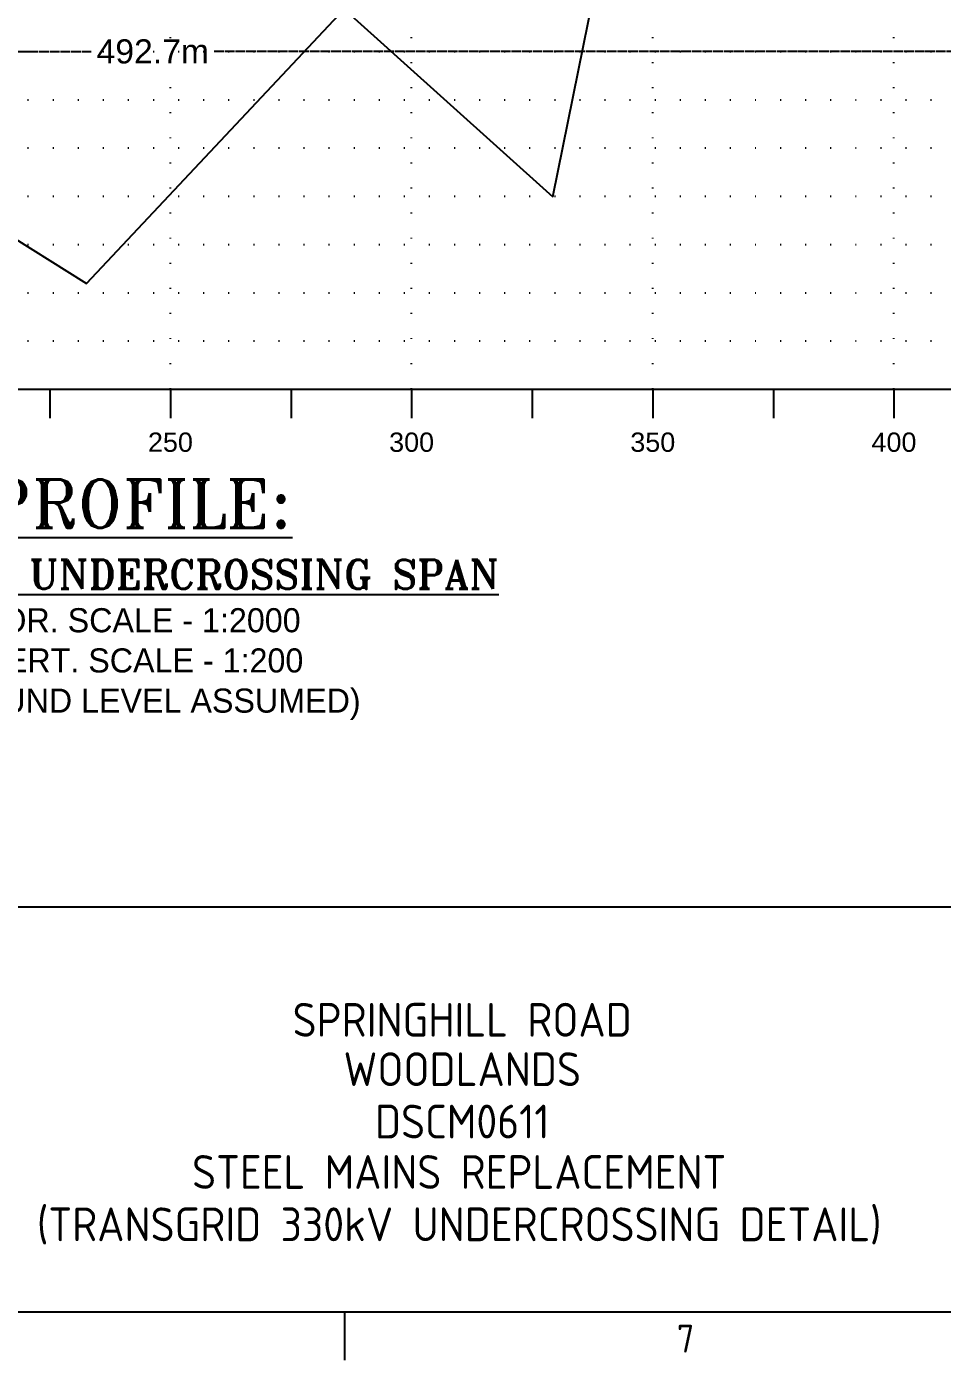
# Paper-space layout 'A2 - Transgrid UnderCrossing' of a CAD drawing. Header units: metres, sheet in millimetres. Extents: x -21 to 565, y 0 to 412.
# Drawn here: x 375.6 to 470.5, y 0 to 138.3 of the extents above; entities that cross this region are included whole.
import ezdxf
from ezdxf.enums import TextEntityAlignment as Align

# ---------------------------------------------------------------- set-up
doc = ezdxf.new("R2010")
doc.units = ezdxf.units.M
doc.linetypes.add('Cable Exist OH', pattern=[1, 1, 0])
doc.linetypes.add('DOT', pattern=[0.25, 0, -0.25])
doc.layers.get('0').update_dxf_attribs({"color": 6})
doc.layers.add('Notes', color=7, linetype='Continuous')
doc.layers.add('SupportsUG_SP_EXT', color=7, linetype='Continuous')
doc.styles.add('iecARIAL', font='arial.ttf', dxfattribs={"height": 2})
doc.styles.add('iecISOCP', font='isocp.shx')
doc.styles.add('IECSYMBOL1', font='isocp.shx')
doc.styles.get("Standard").update_dxf_attribs({"font": 'arial.ttf'})
doc.dimstyles.new('ISO-25', dxfattribs={"dimtxt": 2.5, "dimasz": 2.5, "dimexe": 1.25, "dimexo": 0.625, "dimtad": 1, "dimtxsty": 'Standard', "dimcen": 2.5, "dimadec": 0, "dimazin": 0, "dimtfac": 1, "dimtmove": 0, "dimatfit": 3, "dimfxl": 1, "dimarcsym": 0})

# ---------------------------------------------------------------- blocks, each defined once
blk = doc.blocks.new('A2_FRAME_TITLE')
at = {"layer": 'Notes', "color": 3, "linetype": 'Continuous'}
blk.add_line((187.34, 47), (581.39, 47), dxfattribs=at)
at = {"layer": 'Notes', "color": 3}
blk.add_line((581.39, 5), (142.23, 5), dxfattribs=at)
at = {"layer": 'Notes', "color": 7}
blk.add_line((429.5, 5), (429.5, 0), dxfattribs=at)
blk.add_attdef('DRAFT_NUM', (24.44, 23.49), '', height=2.8, rotation=90)
at = {"layer": 'Notes', "color": 7, "style": 'iecISOCP'}
blk.add_text('7', height=2.88, dxfattribs=at).set_placement((464.87, 3.69), align=Align.TOP_CENTER)
at = {"layer": 'Notes', "color": 7, "style": 'iecISOCP', "flags": 8}
blk.add_attdef('VERSION_NO', text='', height=2.5, rotation=90, dxfattribs=at).set_placement((154.95, 42.84), align=Align.MIDDLE_CENTER)
at = {"layer": 'Notes', "color": 7, "style": 'iecISOCP'}
for tag, p in [('CAP_NO', (274.43, 43.02)), ('IE_NUM', (274.43, 37.38)), ('GEN_WO', (217.74, 31.2)), ('HV_SWITCH', (274.43, 31.2)), ('OH_WO', (217.74, 25.1)), ('UBD_REF', (274.43, 25.1)), ('UG_WO', (217.74, 19.49)), ('GIS_MAP_No', (274.43, 19.49)), ('SUB_WO', (217.74, 13.64)), ('HV_OP_DIAG', (274.43, 13.64)), ('LGA', (274.43, 7.06))]:
    blk.add_attdef(tag, p, '', height=2.5, dxfattribs=at)
at = {"layer": 'Notes', "color": 2, "style": 'iecISOCP'}
for tag, p in [('T1', (441.71, 33.55)), ('T2', (441.71, 28.43)), ('T3', (441.71, 23.01)), ('T4', (441.4, 17.78)), ('T5', (441.4, 12.35)), ('T6', (441.4, 7.09))]:
    blk.add_attdef(tag, text='', height=3.5, dxfattribs=at).set_placement(p, align=Align.CENTER)
at = {"layer": 'Notes', "color": 7, "style": 'iecISOCP'}
for tag, p in [('scale', (324.78, 31.98)), ('DRAWN', (324.78, 24.31)), ('DATE', (324.78, 16.26)), ('CHD', (324.78, 7.75)), ('DESIGN', (362.64, 8.29))]:
    blk.add_attdef(tag, text='', height=2.5, dxfattribs=at).set_placement(p, align=Align.CENTER)
at = {"layer": 'Notes', "color": 4, "style": 'iecISOCP'}
blk.add_attdef('NUM', text='', height=7, dxfattribs=at).set_placement((549.94, 16.48), align=Align.CENTER)
at = {"layer": 'Notes', "color": 1, "style": 'iecISOCP'}
blk.add_attdef('REV', text='', height=5, dxfattribs=at).set_placement((576.56, 16.48), align=Align.CENTER)
at = {"layer": 'Notes', "color": 7, "style": 'iecISOCP'}
for tag, p in [('NS', (548.07, 7.5)), ('SHTS', (562.68, 7.5))]:
    blk.add_attdef(tag, text='', height=2.5, dxfattribs=at).set_placement(p, align=Align.MIDDLE)
at = {"layer": 'Notes', "style": 'iecISOCP'}
blk.add_attdef('ExportID', (4.99, 1.62), '', height=2.5, dxfattribs=at)
at = {"layer": 'Notes', "style": 'iecISOCP', "flags": 1}
for tag, p in [('ExportUserName', (104.82, -7.69)), ('ExportAreaOfInterest', (260.42, -7.82)), ('ProjectType', (6.3, -8.26)), ('ProjectNumber', (23.01, -7.98)), ('DrawingNumber', (42.02, -7.98)), ('ProjectDescription', (60.75, -8.26)), ('ExportDate', (86.99, -8.34)), ('DesignerCompanyName', (128.16, -8.26)), ('GIS_SUCCESS', (157.54, -7.98)), ('CAD_SUCCESS', (175.98, -7.98)), ('Comments', (223.32, -8.34)), ('ExportCategories', (243.1, -8.34))]:
    blk.add_attdef(tag, p, '', height=1, dxfattribs=at)
at = {"layer": 'Notes', "color": 7, "style": 'iecISOCP', "flags": 1}
blk.add_attdef('DEPOTCODE', (200.33, -8.34), '', height=1, dxfattribs=at)
blk = doc.blocks.new('*D51')
at = {"layer": 'Notes', "color": 0, "linetype": 'Cable Exist OH', "lineweight": -2, "transparency": 16777216}
for p, q in [((265.46, 140.06), (265.46, 134.43)), ((511.81, 140.06), (511.81, 134.43)), ((267.96, 135.68), (382.32, 135.68)), ((509.31, 135.68), (394.95, 135.68))]:
    blk.add_line(p, q, dxfattribs=at)
at = {"layer": 'Notes', "color": 0, "linetype": 'Cable Exist OH', "transparency": 16777216}
for points in [[(267.96, 136.1), (267.96, 135.27), (265.46, 135.68)], [(509.31, 136.1), (509.31, 135.27), (511.81, 135.68)]]:
    blk.add_solid(points, dxfattribs=at)
at = {"layer": 'Notes', "color": 0, "linetype": 'Cable Exist OH', "transparency": 16777216, "insert": (388.63, 135.68), "char_height": 2.5, "attachment_point": 5}
blk.add_mtext('492.7m', dxfattribs=at)

psp = doc.layouts.new('A2 - Transgrid UnderCrossing')

# ---------------------------------------------------------------- linework, layer by layer
at = {"layer": 'Notes', "color": 8, "linetype": 'DOT', "ltscale": 10}
for p, q in [((390.459, 100.683), (390.459, 395.683)), ((415.459, 100.683), (415.459, 395.683)), ((440.459, 100.683), (440.459, 395.683)), ((465.459, 100.683), (465.459, 395.683)), ((240.459, 135.683), (549.959, 135.683)), ((240.459, 130.683), (549.959, 130.683)), ((240.459, 125.683), (549.959, 125.683)), ((240.459, 120.683), (549.959, 120.683)), ((240.459, 115.683), (549.959, 115.683)), ((240.459, 110.683), (549.959, 110.683)), ((240.459, 105.683), (549.959, 105.683))]:
    psp.add_line(p, q, dxfattribs=at)
at = {"layer": 'Notes', "color": 2}
for p, q in [((430.109, 120.633), (461.259, 275.033)), ((381.759, 111.633), (408.459, 140.083)), ((408.459, 140.083), (430.109, 120.633)), ((352.009, 130.233), (381.759, 111.633))]:
    psp.add_line(p, q, dxfattribs=at)
at = {"layer": 'Notes', "color": 8, "ltscale": 10}
psp.add_line((240.459, 100.683), (549.959, 100.683), dxfattribs=at)
at = {"layer": 'Notes', "color": 3}
for p, q in [((377.959, 100.683), (377.959, 97.683)), ((390.459, 100.683), (390.459, 97.683)), ((402.959, 100.683), (402.959, 97.683)), ((415.459, 100.683), (415.459, 97.683)), ((427.959, 100.683), (427.959, 97.683)), ((440.459, 100.683), (440.459, 97.683)), ((452.959, 100.683), (452.959, 97.683)), ((465.459, 100.683), (465.459, 97.683))]:
    psp.add_line(p, q, dxfattribs=at)

# ---------------------------------------------------------------- block references
at = {"layer": 'SupportsUG_SP_EXT'}
ref = psp.add_blockref('A2_FRAME_TITLE', (-21.005, 0), dxfattribs=at)
ref.add_attrib('T1', 'SPRINGHILL ROAD', dxfattribs={"layer": 'Notes', "color": 2, "height": 3.5, "style": 'iecISOCP'}).set_placement((420.709, 33.552), align=Align.CENTER)
ref.add_attrib('T2', 'WOODLANDS', dxfattribs={"layer": 'Notes', "color": 2, "height": 3.5, "style": 'iecISOCP'}).set_placement((420.709, 28.433), align=Align.CENTER)
ref.add_attrib('T3', 'DSCM0611', dxfattribs={"layer": 'Notes', "color": 2, "height": 3.5, "style": 'iecISOCP'}).set_placement((420.709, 23.006), align=Align.CENTER)
ref.add_attrib('T4', 'STEEL MAINS REPLACEMENT', dxfattribs={"layer": 'Notes', "color": 2, "height": 3.5, "style": 'iecISOCP'}).set_placement((420.396, 17.777), align=Align.CENTER)
ref.add_attrib('T5', '(TRANSGRID 330kV UNDERCROSSING DETAIL)', dxfattribs={"layer": 'Notes', "color": 2, "height": 3.5, "style": 'iecISOCP'}).set_placement((420.396, 12.35), align=Align.CENTER)

# ---------------------------------------------------------------- texts
at = {"layer": 'Notes', "style": 'iecARIAL'}
for s, p in [('250', (390.459, 96.183)), ('300', (415.459, 96.183)), ('350', (440.459, 96.183)), ('400', (465.459, 96.183))]:
    psp.add_text(s, height=2, dxfattribs=at).set_placement(p, align=Align.TOP_CENTER)
at = {"layer": 'Notes', "color": 0, "linetype": 'ByBlock', "insert": (387.24, 91.31), "char_height": 5, "width": 91.5, "attachment_point": 2, "style": 'IECSYMBOL1'}
psp.add_mtext('{\\Fromant|c0;\\L\\C2;PROFILE:\\Fisocp|c0;\\H0.5003x;\\l\\C7;\\P\\Fromant|c0;\\H1.199x;\\L\\C2;TRANSGRID UNDERCROSSING SPAN\\H1.667x;\\P\\fStylus BT|b0|i0|c0|p34;\\H0.4999x;\\l\\C256;HOR. SCALE - 1:2000\\P VERT. SCALE - 1:200\\Fisocp|c0;\\H1.4x;\\P\\fStylus BT|b0|i0|c0|p34;\\H0.7143x;(GROUND LEVEL ASSUMED)}', dxfattribs=at)

# ---------------------------------------------------------------- dimensions: what is measured, and where the dimension line sits
at = {"layer": 'Notes', "linetype": 'Cable Exist OH'}
dim = psp.add_linear_dim(base=(511.809, 135.683), p1=(265.459, 140.683), p2=(511.809, 140.683), dimstyle='ISO-25', override={"dimscale": 1, "dimtad": 0, "dimdec": 1, "dimlfac": 2, "dimdsep": 46, "dimpost": 'm'}, dxfattribs=at)
dim.commit()
dim.dimension.update_dxf_attribs({"geometry": '*D51', "text_midpoint": (388.634, 135.683), "dimtype": 160})

doc.saveas('drawing.dxf')
